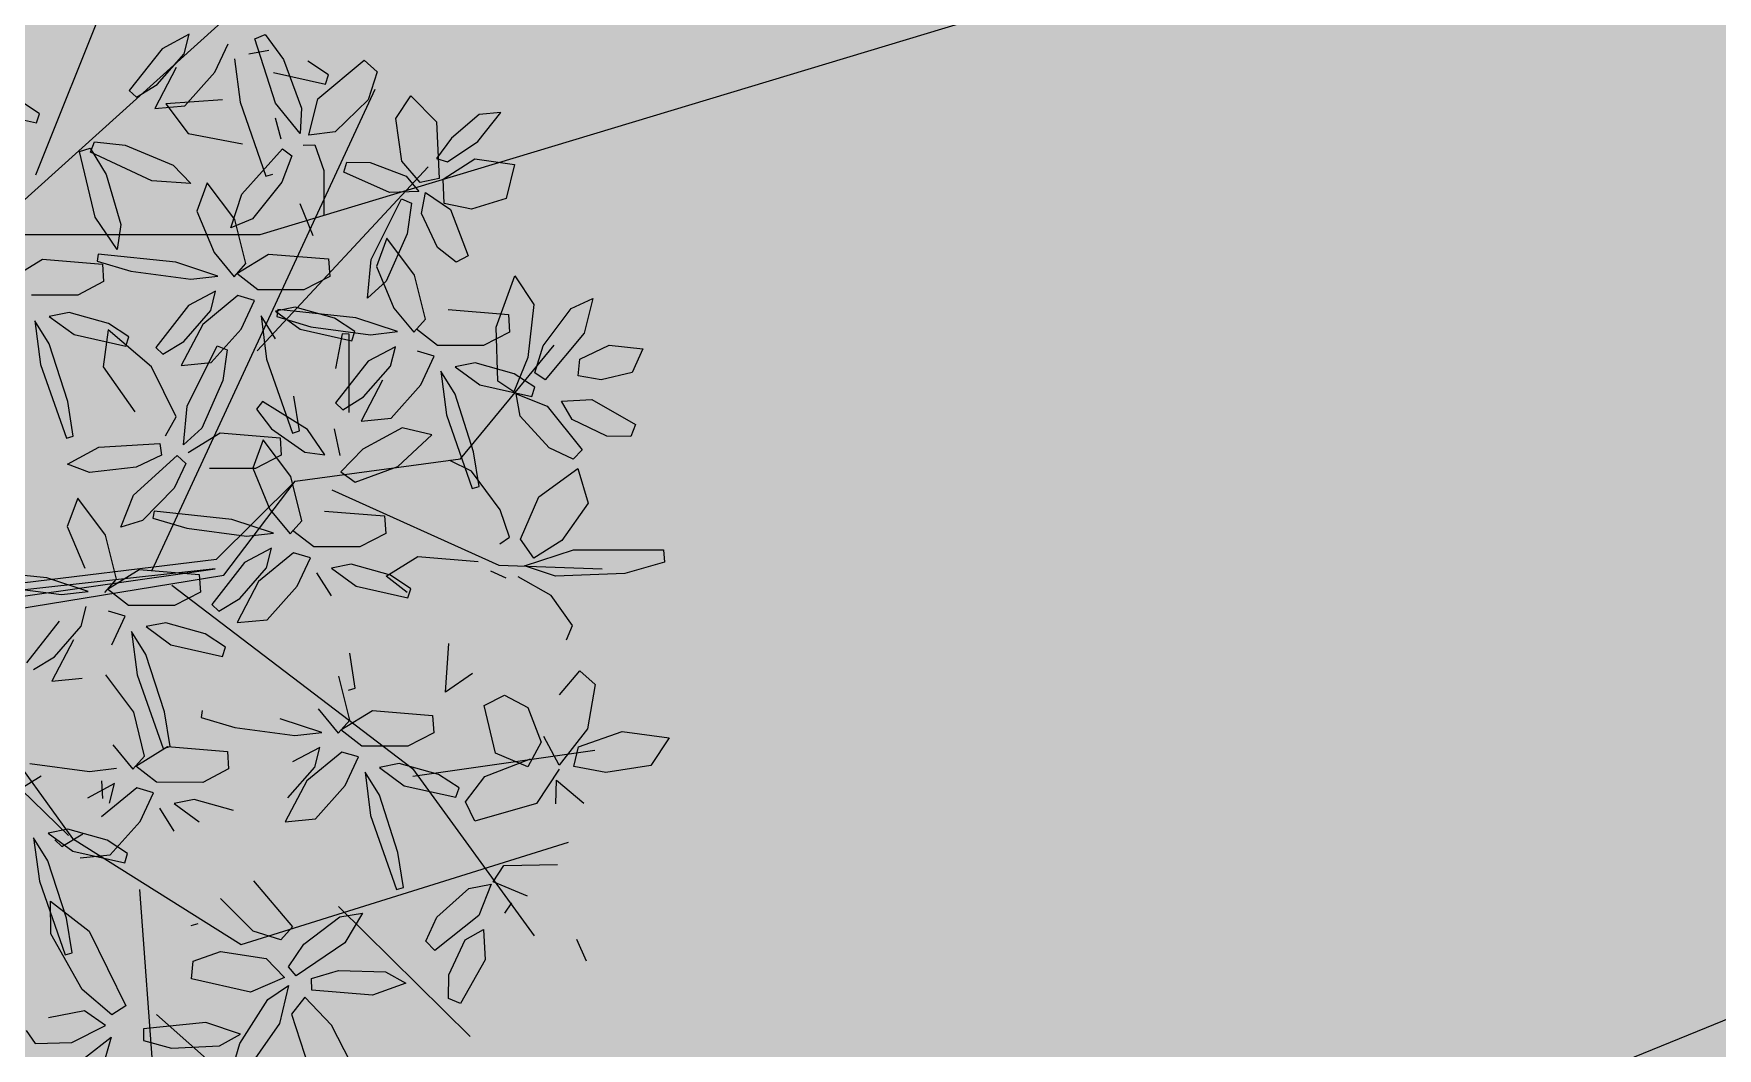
# Model space of a CAD drawing. Header units: inches. Extents: x 218980 to 233865, y 587194 to 599270.
# Drawn here: x 219035.22 to 219045.75, y 587365.35 to 587371.7 of the extents above; entities that cross this region are included whole.
import ezdxf

# ---------------------------------------------------------------- set-up
doc = ezdxf.new("R2010")
doc.units = ezdxf.units.IN
doc.header["$MEASUREMENT"] = 0
doc.linetypes.add('01', pattern=[0])
doc.layers.get('0').update_dxf_attribs({"lineweight": 0})
for name, color, linetype, lineweight in [('Major Contour', 250, 'Continuous', 0), ('Minor Contour', 250, 'Continuous', 0), ('Proposed Urban Design', 250, 'Continuous', 0)]:
    doc.layers.add(name, color=color, linetype=linetype, lineweight=lineweight)
doc.layers.add('Open Space Within Settlement Passive', color=7, linetype='01', lineweight=0, true_color=0xcbe279)

# ---------------------------------------------------------------- blocks, each defined once
blk = doc.blocks.new('tree2')
at = {"color": 44}
for p, q in [((325198.421, 3048395.678), (325198.98, 3048397.077)), ((325197.575, 3048394.824), (325199.687, 3048396.726)), ((325199.149, 3048393.204), (325200.544, 3048396.213)), ((325199.805, 3048394.577), (325200.876, 3048395.727)), ((325201.078, 3048393.9), (325201.664, 3048394.611)), ((325200.044, 3048393.76), (325201.078, 3048393.9)), ((325199.552, 3048393.272), (325200.044, 3048393.76)), ((325199.597, 3048393.173), (325200.044, 3048393.76)), ((325200.273, 3048393.706), (325201.319, 3048393.236)), ((325197.629, 3048393.038), (325199.552, 3048393.272)), ((325197.586, 3048392.932), (325199.543, 3048393.213)), ((325199.543, 3048393.213), (325197.609, 3048393)), ((325197.687, 3048392.859), (325199.597, 3048393.173)), ((325199.273, 3048393.11), (325200.778, 3048391.963)), ((325197.687, 3048392.859), (325198.65, 3048391.525)), ((325197.445, 3048392.685), (325198.626, 3048391.544)), ((325200.78, 3048391.915), (325201.918, 3048392.078)), ((325200.778, 3048391.963), (325201.54, 3048390.915)), ((325198.65, 3048391.525), (325199.705, 3048390.862)), ((325199.705, 3048390.862), (325201.753, 3048391.502)), ((325199.07, 3048391.205), (325199.248, 3048388.777)), ((325200.315, 3048391.099), (325201.138, 3048390.285)), ((325199.176, 3048390.423), (325200.342, 3048389.394))]:
    blk.add_line(p, q, dxfattribs=at)
at = {"color": 60}
for p, q in [((325199.38, 3048396.557), (325199.211, 3048396.466)), ((325199.349, 3048396.435), (325199.38, 3048396.557)), ((325199.791, 3048396.529), (325199.855, 3048396.555)), ((325199.211, 3048396.466), (325199.006, 3048396.205)), ((325199.181, 3048396.242), (325199.349, 3048396.435)), ((325199.541, 3048396.319), (325199.624, 3048396.498)), ((325199.878, 3048396.456), (325199.754, 3048396.432)), ((325199.299, 3048396.348), (325199.165, 3048396.092)), ((325199.353, 3048396.11), (325199.541, 3048396.319)), ((325199.006, 3048396.205), (325199.05, 3048396.163)), ((325199.05, 3048396.163), (325199.181, 3048396.242)), ((325198.445, 3048396.06), (325198.317, 3048396.145)), ((325199.165, 3048396.092), (325199.353, 3048396.11)), ((325199.59, 3048396.146), (325199.235, 3048396.122)), ((325199.235, 3048396.122), (325199.374, 3048395.935)), ((325198.102, 3048396.075), (325198.426, 3048396.002)), ((325198.426, 3048396.002), (325198.445, 3048396.06)), ((325198.764, 3048395.819), (325198.788, 3048395.884)), ((325198.788, 3048395.884), (325198.98, 3048395.862)), ((325198.694, 3048395.823), (325198.76, 3048395.845)), ((325198.792, 3048395.412), (325198.694, 3048395.823)), ((325198.76, 3048395.845), (325198.862, 3048395.68)), ((325199.147, 3048395.64), (325198.764, 3048395.819)), ((325198.98, 3048395.862), (325199.281, 3048395.738)), ((325198.862, 3048395.68), (325198.952, 3048395.367)), ((325198.93, 3048395.211), (325198.792, 3048395.412)), ((325198.952, 3048395.367), (325198.93, 3048395.211)), ((325198.263, 3048395.027), (325198.462, 3048395.149)), ((325198.462, 3048395.149), (325198.838, 3048395.118)), ((325198.811, 3048395.182), (325198.804, 3048395.138)), ((325198.683, 3048394.925), (325198.395, 3048394.925)), ((325198.415, 3048394.763), (325198.45, 3048394.491)), ((325198.505, 3048394.619), (325198.415, 3048394.763)), ((325198.629, 3048394.817), (325198.505, 3048394.792)), ((325198.621, 3048394.26), (325198.505, 3048394.619)), ((325198.655, 3048394.042), (325198.621, 3048394.26))]:
    blk.add_line(p, q, dxfattribs=at)
at = {"color": 62}
for p, q in [((325199.921, 3048396.126), (325199.791, 3048396.529)), ((325199.855, 3048396.555), (325199.97, 3048396.399)), ((325199.664, 3048396.403), (325199.699, 3048396.131)), ((325199.909, 3048396.318), (325200.233, 3048396.245)), ((325199.97, 3048396.399), (325200.084, 3048396.094)), ((325200.252, 3048396.304), (325200.124, 3048396.388)), ((325200.186, 3048396.153), (325200.476, 3048396.394)), ((325200.233, 3048396.245), (325200.252, 3048396.304)), ((325200.476, 3048396.394), (325200.557, 3048396.321)), ((325200.557, 3048396.321), (325200.501, 3048396.147)), ((325199.699, 3048396.131), (325199.861, 3048395.669)), ((325200.075, 3048395.937), (325199.921, 3048396.126)), ((325200.084, 3048396.094), (325200.075, 3048395.937)), ((325200.13, 3048395.926), (325200.186, 3048396.153)), ((325200.501, 3048396.147), (325200.295, 3048395.946)), ((325200.674, 3048396.03), (325200.768, 3048396.171)), ((325200.768, 3048396.171), (325200.929, 3048396.009)), ((325199.956, 3048395.9), (325199.921, 3048396.032)), ((325200.711, 3048395.763), (325200.674, 3048396.03)), ((325200.929, 3048396.009), (325200.944, 3048395.655)), ((325201.194, 3048396.054), (325201.021, 3048395.906)), ((325201.187, 3048395.886), (325201.331, 3048396.067)), ((325201.331, 3048396.067), (325201.194, 3048396.054)), ((325199.374, 3048395.935), (325199.714, 3048395.872)), ((325200.295, 3048395.946), (325200.13, 3048395.926)), ((325201.021, 3048395.906), (325200.928, 3048395.779)), ((325200.997, 3048395.758), (325201.187, 3048395.886)), ((325199.709, 3048395.557), (325199.964, 3048395.84)), ((325200.023, 3048395.796), (325199.961, 3048395.631)), ((325199.964, 3048395.84), (325200.023, 3048395.796)), ((325200.094, 3048395.863), (325200.167, 3048395.866)), ((325200.167, 3048395.866), (325200.223, 3048395.705)), ((325200.928, 3048395.779), (325200.997, 3048395.758)), ((325200.969, 3048395.65), (325201.168, 3048395.777)), ((325201.168, 3048395.777), (325201.417, 3048395.743)), ((325199.281, 3048395.738), (325199.39, 3048395.624)), ((325199.861, 3048395.669), (325199.904, 3048395.682)), ((325200.223, 3048395.705), (325200.224, 3048395.422)), ((325200.348, 3048395.694), (325200.368, 3048395.756)), ((325200.634, 3048395.566), (325200.348, 3048395.694)), ((325200.368, 3048395.756), (325200.514, 3048395.754)), ((325200.514, 3048395.754), (325200.739, 3048395.668)), ((325200.825, 3048395.629), (325200.711, 3048395.763)), ((325200.739, 3048395.668), (325200.818, 3048395.573)), ((325201.417, 3048395.743), (325201.364, 3048395.529)), ((325199.39, 3048395.624), (325199.147, 3048395.64)), ((325199.493, 3048395.628), (325199.428, 3048395.451)), ((325199.666, 3048395.397), (325199.493, 3048395.628)), ((325199.961, 3048395.631), (325199.777, 3048395.403)), ((325200.818, 3048395.573), (325200.634, 3048395.566)), ((325200.944, 3048395.655), (325200.825, 3048395.629)), ((325200.834, 3048395.436), (325200.86, 3048395.567)), ((325200.86, 3048395.567), (325201.016, 3048395.46)), ((325200.975, 3048395.499), (325200.969, 3048395.65)), ((325199.642, 3048395.345), (325199.709, 3048395.557)), ((325200.156, 3048395.296), (325200.074, 3048395.495)), ((325200.519, 3048395.148), (325200.708, 3048395.527)), ((325200.708, 3048395.527), (325200.772, 3048395.501)), ((325200.772, 3048395.501), (325200.745, 3048395.309)), ((325201.146, 3048395.463), (325200.975, 3048395.499)), ((325201.016, 3048395.46), (325201.126, 3048395.171)), ((325201.364, 3048395.529), (325201.146, 3048395.463)), ((325199.428, 3048395.451), (325199.536, 3048395.192)), ((325199.777, 3048395.403), (325199.642, 3048395.345)), ((325199.735, 3048395.122), (325199.666, 3048395.397)), ((325200.935, 3048395.223), (325200.834, 3048395.436)), ((325200.618, 3048395.281), (325200.553, 3048395.103)), ((325200.745, 3048395.309), (325200.613, 3048395.012)), ((325200.791, 3048395.049), (325200.618, 3048395.281)), ((325198.804, 3048395.138), (325199.016, 3048395.075)), ((325199.298, 3048395.13), (325198.811, 3048395.182)), ((325199.536, 3048395.192), (325199.662, 3048395.04)), ((325199.678, 3048395.059), (325199.877, 3048395.182)), ((325199.877, 3048395.182), (325200.253, 3048395.151)), ((325200.253, 3048395.151), (325200.26, 3048395.041)), ((325200.496, 3048394.906), (325200.519, 3048395.148)), ((325201.051, 3048395.13), (325200.935, 3048395.223)), ((325201.126, 3048395.171), (325201.051, 3048395.13)), ((325198.838, 3048395.118), (325198.845, 3048395.009)), ((325199.016, 3048395.075), (325199.39, 3048395.025)), ((325199.559, 3048395.044), (325199.298, 3048395.13)), ((325199.39, 3048395.025), (325199.559, 3048395.044)), ((325199.662, 3048395.04), (325199.735, 3048395.122)), ((325199.81, 3048394.958), (325199.678, 3048395.059)), ((325200.26, 3048395.041), (325200.098, 3048394.957)), ((325200.553, 3048395.103), (325200.661, 3048394.844)), ((325201.302, 3048394.724), (325201.418, 3048395.046)), ((325201.418, 3048395.046), (325201.538, 3048394.866)), ((325198.845, 3048395.009), (325198.683, 3048394.925)), ((325199.546, 3048394.95), (325199.376, 3048394.859)), ((325199.515, 3048394.828), (325199.546, 3048394.95)), ((325200.098, 3048394.957), (325199.81, 3048394.958)), ((325200.613, 3048395.012), (325200.496, 3048394.906)), ((325199.376, 3048394.859), (325199.172, 3048394.598)), ((325199.347, 3048394.635), (325199.515, 3048394.828)), ((325199.684, 3048394.922), (325199.465, 3048394.741)), ((325199.789, 3048394.891), (325199.684, 3048394.922)), ((325199.706, 3048394.712), (325199.789, 3048394.891)), ((325200.044, 3048394.849), (325199.92, 3048394.825)), ((325199.92, 3048394.825), (325200.075, 3048394.711)), ((325199.936, 3048394.834), (325199.929, 3048394.79)), ((325200.423, 3048394.782), (325199.936, 3048394.834)), ((325200.29, 3048394.781), (325200.044, 3048394.849)), ((325201.002, 3048394.834), (325201.378, 3048394.803)), ((325201.538, 3048394.866), (325201.5, 3048394.535)), ((325201.596, 3048394.607), (325201.771, 3048394.841)), ((325201.771, 3048394.841), (325201.906, 3048394.903)), ((325201.906, 3048394.903), (325201.852, 3048394.686)), ((325198.505, 3048394.792), (325198.66, 3048394.678)), ((325198.875, 3048394.748), (325198.629, 3048394.817)), ((325199.003, 3048394.664), (325198.875, 3048394.748)), ((325199.465, 3048394.741), (325199.331, 3048394.485)), ((325199.83, 3048394.796), (325199.865, 3048394.524)), ((325199.92, 3048394.652), (325199.83, 3048394.796)), ((325199.929, 3048394.79), (325200.141, 3048394.727)), ((325200.141, 3048394.727), (325200.515, 3048394.677)), ((325200.418, 3048394.697), (325200.29, 3048394.781)), ((325200.684, 3048394.697), (325200.423, 3048394.782)), ((325201.378, 3048394.803), (325201.385, 3048394.693)), ((325198.66, 3048394.678), (325198.984, 3048394.606)), ((325198.874, 3048394.708), (325198.842, 3048394.476)), ((325199.145, 3048394.476), (325198.874, 3048394.708)), ((325198.984, 3048394.606), (325199.003, 3048394.664)), ((325199.216, 3048394.556), (325199.347, 3048394.635)), ((325199.519, 3048394.503), (325199.706, 3048394.712)), ((325200.075, 3048394.711), (325200.399, 3048394.638)), ((325200.337, 3048394.682), (325200.297, 3048394.465)), ((325200.382, 3048394.68), (325200.337, 3048394.682)), ((325200.399, 3048394.638), (325200.418, 3048394.697)), ((325200.515, 3048394.677), (325200.684, 3048394.697)), ((325201.385, 3048394.693), (325201.223, 3048394.609)), ((325201.852, 3048394.686), (325201.607, 3048394.394)), ((325201.825, 3048394.524), (325202.009, 3048394.611)), ((325202.009, 3048394.611), (325202.219, 3048394.588)), ((325199.172, 3048394.598), (325199.216, 3048394.556)), ((325199.367, 3048394.23), (325199.555, 3048394.608)), ((325199.555, 3048394.608), (325199.619, 3048394.582)), ((325199.619, 3048394.582), (325199.592, 3048394.39)), ((325199.865, 3048394.524), (325200.027, 3048394.062)), ((325200.501, 3048394.511), (325200.297, 3048394.25)), ((325201.543, 3048394.438), (325201.596, 3048394.607)), ((325201.815, 3048394.42), (325201.825, 3048394.524)), ((325202.219, 3048394.588), (325202.153, 3048394.44)), ((325198.45, 3048394.491), (325198.612, 3048394.029)), ((325198.842, 3048394.476), (325199.041, 3048394.194)), ((325199.3, 3048394.163), (325199.145, 3048394.476)), ((325199.331, 3048394.485), (325199.519, 3048394.503)), ((325201.607, 3048394.394), (325201.543, 3048394.438)), ((325201.959, 3048394.394), (325201.815, 3048394.42)), ((325202.153, 3048394.44), (325201.959, 3048394.394)), ((325199.592, 3048394.39), (325199.46, 3048394.093)), ((325199.344, 3048393.988), (325199.367, 3048394.23)), ((325199.839, 3048394.26), (325199.802, 3048394.212)), ((325199.802, 3048394.212), (325199.895, 3048394.089)), ((325200.12, 3048394.084), (325199.839, 3048394.26)), ((325200.07, 3048394.075), (325200.035, 3048394.293)), ((325200.297, 3048394.25), (325200.341, 3048394.208)), ((325201.71, 3048394.261), (325201.9, 3048394.271)), ((325201.9, 3048394.271), (325202.173, 3048394.116)), ((325199.233, 3048394.045), (325199.3, 3048394.163)), ((325199.46, 3048394.093), (325199.344, 3048393.988)), ((325199.895, 3048394.089), (325200.104, 3048393.943)), ((325202.173, 3048394.116), (325202.143, 3048394.041)), ((325198.612, 3048394.029), (325198.655, 3048394.042)), ((325198.816, 3048393.973), (325199.196, 3048393.996)), ((325199.196, 3048393.996), (325199.207, 3048393.923)), ((325199.375, 3048393.941), (325199.574, 3048394.063)), ((325199.574, 3048394.063), (325199.95, 3048394.032)), ((325199.843, 3048394.02), (325199.778, 3048393.842)), ((325200.016, 3048393.789), (325199.843, 3048394.02)), ((325199.95, 3048394.032), (325199.957, 3048393.923)), ((325200.027, 3048394.062), (325200.07, 3048394.075)), ((325202.143, 3048394.041), (325201.993, 3048394.043)), ((325198.62, 3048393.868), (325198.816, 3048393.973)), ((325199.033, 3048393.673), (325199.305, 3048393.921)), ((325199.207, 3048393.923), (325199.048, 3048393.848)), ((325199.305, 3048393.921), (325199.36, 3048393.872)), ((325199.957, 3048393.923), (325199.795, 3048393.839)), ((325198.757, 3048393.815), (325198.62, 3048393.868)), ((325199.048, 3048393.848), (325198.757, 3048393.815)), ((325199.36, 3048393.872), (325199.287, 3048393.717)), ((325199.795, 3048393.839), (325199.507, 3048393.839)), ((325198.952, 3048393.473), (325199.033, 3048393.673)), ((325199.287, 3048393.717), (325199.089, 3048393.515)), ((325198.683, 3048393.654), (325198.618, 3048393.476)), ((325198.857, 3048393.422), (325198.683, 3048393.654)), ((325199.161, 3048393.574), (325199.154, 3048393.529)), ((325199.648, 3048393.521), (325199.161, 3048393.574)), ((325198.618, 3048393.476), (325198.727, 3048393.217)), ((325199.089, 3048393.515), (325198.952, 3048393.473)), ((325199.154, 3048393.529), (325199.366, 3048393.467)), ((325199.366, 3048393.467), (325199.74, 3048393.417)), ((325198.926, 3048393.147), (325198.857, 3048393.422)), ((325198.489, 3048393.155), (325198.002, 3048393.207)), ((325198.749, 3048393.07), (325198.489, 3048393.155)), ((325198.852, 3048393.065), (325198.926, 3048393.147)), ((325198.869, 3048393.085), (325199.068, 3048393.207)), ((325199.068, 3048393.207), (325199.444, 3048393.176)), ((325199.444, 3048393.176), (325199.451, 3048393.067)), ((325198.207, 3048393.1), (325198.581, 3048393.051)), ((325198.581, 3048393.051), (325198.749, 3048393.07)), ((325199.001, 3048392.983), (325198.869, 3048393.085)), ((325199.451, 3048393.067), (325199.289, 3048392.983)), ((325198.705, 3048392.853), (325198.737, 3048392.976)), ((325198.98, 3048392.916), (325198.875, 3048392.947)), ((325199.289, 3048392.983), (325199.001, 3048392.983)), ((325198.897, 3048392.737), (325198.98, 3048392.916)), ((325199.02, 3048392.821), (325199.056, 3048392.549)), ((325199.11, 3048392.677), (325199.02, 3048392.821)), ((325199.235, 3048392.875), (325199.111, 3048392.851))]:
    blk.add_line(p, q, dxfattribs=at)
at = {"color": 64}
for p, q in [((325200.86, 3048394.774), (325200.791, 3048395.049)), ((325200.661, 3048394.844), (325200.786, 3048394.692)), ((325200.786, 3048394.692), (325200.86, 3048394.774)), ((325201.311, 3048394.387), (325201.302, 3048394.724)), ((325200.381, 3048394.191), (325200.382, 3048394.68)), ((325200.935, 3048394.61), (325200.803, 3048394.711)), ((325200.671, 3048394.602), (325200.501, 3048394.511)), ((325200.64, 3048394.48), (325200.671, 3048394.602)), ((325200.914, 3048394.543), (325200.809, 3048394.574)), ((325200.831, 3048394.364), (325200.914, 3048394.543)), ((325201.223, 3048394.609), (325200.935, 3048394.61)), ((325201.5, 3048394.535), (325201.412, 3048394.319)), ((325200.472, 3048394.288), (325200.64, 3048394.48)), ((325200.955, 3048394.448), (325200.99, 3048394.176)), ((325201.045, 3048394.304), (325200.955, 3048394.448)), ((325201.169, 3048394.501), (325201.045, 3048394.477)), ((325201.045, 3048394.477), (325201.2, 3048394.363)), ((325201.415, 3048394.433), (325201.169, 3048394.501)), ((325201.543, 3048394.349), (325201.415, 3048394.433)), ((325200.59, 3048394.393), (325200.456, 3048394.137)), ((325200.644, 3048394.155), (325200.831, 3048394.364)), ((325201.16, 3048393.945), (325201.045, 3048394.304)), ((325201.2, 3048394.363), (325201.524, 3048394.291)), ((325201.412, 3048394.319), (325201.311, 3048394.387)), ((325201.427, 3048394.308), (325201.621, 3048394.23)), ((325201.452, 3048394.168), (325201.427, 3048394.308)), ((325201.524, 3048394.291), (325201.543, 3048394.349)), ((325200.341, 3048394.208), (325200.472, 3048394.288)), ((325201.621, 3048394.23), (325201.84, 3048393.956)), ((325201.776, 3048394.146), (325201.71, 3048394.261)), ((325200.229, 3048393.925), (325200.12, 3048394.084)), ((325200.287, 3048394.088), (325200.324, 3048393.922)), ((325200.456, 3048394.137), (325200.644, 3048394.155)), ((325200.714, 3048394.095), (325200.468, 3048393.961)), ((325200.898, 3048394.05), (325200.714, 3048394.095)), ((325200.99, 3048394.176), (325201.152, 3048393.714)), ((325201.634, 3048393.969), (325201.452, 3048394.168)), ((325201.993, 3048394.043), (325201.776, 3048394.146)), ((325200.686, 3048393.852), (325200.898, 3048394.05)), ((325200.104, 3048393.943), (325200.229, 3048393.925)), ((325200.468, 3048393.961), (325200.33, 3048393.82)), ((325201.146, 3048393.824), (325201.012, 3048393.891)), ((325201.195, 3048393.727), (325201.16, 3048393.945)), ((325201.783, 3048393.898), (325201.634, 3048393.969)), ((325201.84, 3048393.956), (325201.783, 3048393.898)), ((325199.778, 3048393.842), (325199.886, 3048393.583)), ((325200.085, 3048393.513), (325200.016, 3048393.789)), ((325200.33, 3048393.82), (325200.419, 3048393.755)), ((325200.419, 3048393.755), (325200.686, 3048393.852)), ((325201.326, 3048393.582), (325201.146, 3048393.824)), ((325201.569, 3048393.663), (325201.813, 3048393.839)), ((325201.813, 3048393.839), (325201.877, 3048393.622)), ((325201.152, 3048393.714), (325201.195, 3048393.727)), ((325201.453, 3048393.397), (325201.569, 3048393.663)), ((325199.886, 3048393.583), (325200.012, 3048393.431)), ((325200.227, 3048393.573), (325200.603, 3048393.543)), ((325201.384, 3048393.41), (325201.326, 3048393.582)), ((325201.877, 3048393.622), (325201.712, 3048393.389)), ((325199.909, 3048393.436), (325199.648, 3048393.521)), ((325200.012, 3048393.431), (325200.085, 3048393.513)), ((325200.603, 3048393.543), (325200.61, 3048393.433)), ((325199.74, 3048393.417), (325199.909, 3048393.436)), ((325200.16, 3048393.349), (325200.028, 3048393.451)), ((325200.448, 3048393.349), (325200.16, 3048393.349)), ((325200.61, 3048393.433), (325200.448, 3048393.349)), ((325201.324, 3048393.369), (325201.384, 3048393.41)), ((325201.537, 3048393.279), (325201.453, 3048393.397)), ((325201.712, 3048393.389), (325201.537, 3048393.279)), ((325199.727, 3048393.251), (325199.522, 3048392.99)), ((325199.896, 3048393.342), (325199.727, 3048393.251)), ((325200.034, 3048393.313), (325199.815, 3048393.133)), ((325199.865, 3048393.219), (325199.896, 3048393.342)), ((325200.139, 3048393.282), (325200.034, 3048393.313)), ((325200.056, 3048393.103), (325200.139, 3048393.282)), ((325200.394, 3048393.241), (325200.27, 3048393.217)), ((325200.64, 3048393.172), (325200.394, 3048393.241)), ((325200.613, 3048393.167), (325200.812, 3048393.29)), ((325200.812, 3048393.29), (325201.188, 3048393.259)), ((325201.479, 3048393.231), (325201.785, 3048393.33)), ((325201.785, 3048393.33), (325202.349, 3048393.33)), ((325202.354, 3048393.253), (325202.107, 3048393.184)), ((325202.349, 3048393.33), (325202.354, 3048393.253)), ((325199.697, 3048393.027), (325199.865, 3048393.219)), ((325200.27, 3048393.043), (325200.18, 3048393.187)), ((325200.27, 3048393.217), (325200.425, 3048393.103)), ((325200.745, 3048393.065), (325200.613, 3048393.167)), ((325200.768, 3048393.088), (325200.64, 3048393.172)), ((325201.266, 3048393.2), (325201.362, 3048393.156)), ((325201.319, 3048393.236), (325201.964, 3048393.213)), ((325201.645, 3048393.046), (325201.438, 3048393.162)), ((325201.673, 3048393.167), (325201.479, 3048393.231)), ((325202.107, 3048393.184), (325201.673, 3048393.167)), ((325199.815, 3048393.133), (325199.681, 3048392.876)), ((325199.869, 3048392.894), (325200.056, 3048393.103)), ((325200.425, 3048393.103), (325200.749, 3048393.03)), ((325200.749, 3048393.03), (325200.768, 3048393.088)), ((325201.778, 3048392.857), (325201.645, 3048393.046)), ((325199.522, 3048392.99), (325199.566, 3048392.948)), ((325199.566, 3048392.948), (325199.697, 3048393.027)), ((325198.567, 3048392.885), (325198.362, 3048392.623)), ((325198.538, 3048392.661), (325198.705, 3048392.853)), ((325199.111, 3048392.851), (325199.266, 3048392.736)), ((325199.48, 3048392.806), (325199.235, 3048392.875)), ((325199.681, 3048392.876), (325199.869, 3048392.894)), ((325201.741, 3048392.767), (325201.778, 3048392.857)), ((325198.656, 3048392.767), (325198.522, 3048392.51)), ((325199.266, 3048392.736), (325199.59, 3048392.664)), ((325199.608, 3048392.722), (325199.48, 3048392.806)), ((325199.59, 3048392.664), (325199.608, 3048392.722)), ((325198.407, 3048392.582), (325198.538, 3048392.661)), ((325199.226, 3048392.318), (325199.11, 3048392.677)), ((325198.522, 3048392.51), (325198.71, 3048392.528)), ((325199.034, 3048392.316), (325198.86, 3048392.548)), ((325199.056, 3048392.549), (325199.218, 3048392.087)), ((325201.697, 3048392.424), (325201.825, 3048392.574)), ((325201.825, 3048392.574), (325201.92, 3048392.489)), ((325201.354, 3048392.421), (325201.5, 3048392.345)), ((325201.92, 3048392.489), (325201.872, 3048392.212)), ((325199.102, 3048392.041), (325199.034, 3048392.316)), ((325199.261, 3048392.1), (325199.226, 3048392.318)), ((325199.462, 3048392.326), (325199.455, 3048392.282)), ((325199.455, 3048392.282), (325199.667, 3048392.219)), ((325199.667, 3048392.219), (325200.041, 3048392.17)), ((325201.817, 3048392.099), (325202.09, 3048392.194)), ((325202.09, 3048392.194), (325202.384, 3048392.155)), ((325198.903, 3048392.111), (325199.029, 3048391.959)), ((325199.046, 3048391.978), (325199.245, 3048392.101)), ((325199.218, 3048392.087), (325199.261, 3048392.1)), ((325199.245, 3048392.101), (325199.62, 3048392.07)), ((325202.384, 3048392.155), (325202.269, 3048391.982)), ((325198.383, 3048391.994), (325198.757, 3048391.944)), ((325199.029, 3048391.959), (325199.102, 3048392.041)), ((325199.177, 3048391.877), (325199.046, 3048391.978)), ((325199.62, 3048392.07), (325199.627, 3048391.96)), ((325202.269, 3048391.982), (325201.987, 3048391.938)), ((325198.256, 3048391.793), (325198.455, 3048391.916)), ((325198.757, 3048391.944), (325198.926, 3048391.964)), ((325198.831, 3048391.885), (325198.838, 3048391.775)), ((325199.466, 3048391.876), (325199.177, 3048391.877)), ((325199.627, 3048391.96), (325199.466, 3048391.876)), ((325198.914, 3048391.869), (325198.744, 3048391.778)), ((325199.052, 3048391.841), (325198.832, 3048391.66)), ((325198.882, 3048391.747), (325198.914, 3048391.869)), ((325199.157, 3048391.81), (325199.052, 3048391.841)), ((325199.074, 3048391.631), (325199.157, 3048391.81)), ((325199.412, 3048391.768), (325199.287, 3048391.744)), ((325199.657, 3048391.7), (325199.412, 3048391.768)), ((325199.287, 3048391.571), (325199.197, 3048391.715)), ((325199.287, 3048391.744), (325199.443, 3048391.63)), ((325198.622, 3048391.583), (325198.498, 3048391.559)), ((325198.498, 3048391.559), (325198.653, 3048391.445)), ((325198.868, 3048391.515), (325198.622, 3048391.583)), ((325198.887, 3048391.422), (325199.074, 3048391.631)), ((325198.407, 3048391.53), (325198.443, 3048391.258)), ((325198.497, 3048391.386), (325198.407, 3048391.53)), ((325198.539, 3048391.517), (325198.584, 3048391.475)), ((325198.584, 3048391.475), (325198.715, 3048391.555)), ((325198.995, 3048391.431), (325198.868, 3048391.515)), ((325198.653, 3048391.445), (325198.977, 3048391.372)), ((325198.698, 3048391.404), (325198.887, 3048391.422)), ((325198.977, 3048391.372), (325198.995, 3048391.431))]:
    blk.add_line(p, q, dxfattribs=at)
at = {"color": 66}
for p, q in [((325200.985, 3048392.441), (325201.006, 3048392.746)), ((325200.42, 3048392.466), (325200.386, 3048392.684)), ((325200.386, 3048392.266), (325200.317, 3048392.541)), ((325201.153, 3048392.557), (325200.985, 3048392.441)), ((325200.377, 3048392.453), (325200.42, 3048392.466)), ((325201.227, 3048392.357), (325201.354, 3048392.421)), ((325200.187, 3048392.336), (325200.313, 3048392.184)), ((325200.329, 3048392.204), (325200.528, 3048392.326)), ((325200.528, 3048392.326), (325200.904, 3048392.295)), ((325200.904, 3048392.295), (325200.911, 3048392.186)), ((325201.298, 3048392.058), (325201.227, 3048392.357)), ((325201.5, 3048392.345), (325201.582, 3048392.128)), ((325200.21, 3048392.189), (325199.949, 3048392.274)), ((325200.041, 3048392.17), (325200.21, 3048392.189)), ((325200.313, 3048392.184), (325200.386, 3048392.266)), ((325200.461, 3048392.102), (325200.329, 3048392.204)), ((325201.872, 3048392.212), (325201.696, 3048391.983)), ((325200.197, 3048392.095), (325200.027, 3048392.004)), ((325200.166, 3048391.972), (325200.197, 3048392.095)), ((325200.749, 3048392.102), (325200.461, 3048392.102)), ((325200.911, 3048392.186), (325200.749, 3048392.102)), ((325201.582, 3048392.128), (325201.5, 3048391.974)), ((325201.696, 3048391.983), (325201.6, 3048392.164)), ((325201.788, 3048391.975), (325201.817, 3048392.099)), ((325200.335, 3048392.066), (325200.116, 3048391.886)), ((325200.44, 3048392.035), (325200.335, 3048392.066)), ((325200.357, 3048391.856), (325200.44, 3048392.035)), ((325200.695, 3048391.994), (325200.571, 3048391.97)), ((325200.941, 3048391.925), (325200.695, 3048391.994)), ((325201.231, 3048391.912), (325201.517, 3048392.023)), ((325201.5, 3048391.974), (325201.298, 3048392.058)), ((325200.116, 3048391.886), (325199.982, 3048391.629)), ((325199.998, 3048391.78), (325200.166, 3048391.972)), ((325200.481, 3048391.94), (325200.516, 3048391.668)), ((325200.571, 3048391.796), (325200.481, 3048391.94)), ((325200.571, 3048391.97), (325200.726, 3048391.855)), ((325201.069, 3048391.841), (325200.941, 3048391.925)), ((325201.109, 3048391.754), (325201.231, 3048391.912)), ((325201.695, 3048391.959), (325201.554, 3048391.743)), ((325201.674, 3048391.741), (325201.678, 3048391.89)), ((325201.678, 3048391.89), (325201.849, 3048391.746)), ((325201.987, 3048391.938), (325201.788, 3048391.975)), ((325200.17, 3048391.647), (325200.357, 3048391.856)), ((325200.686, 3048391.437), (325200.571, 3048391.796)), ((325200.726, 3048391.855), (325201.05, 3048391.783)), ((325201.05, 3048391.783), (325201.069, 3048391.841)), ((325200.516, 3048391.668), (325200.678, 3048391.206)), ((325201.167, 3048391.633), (325201.109, 3048391.754)), ((325201.554, 3048391.743), (325201.167, 3048391.633)), ((325199.982, 3048391.629), (325200.17, 3048391.647)), ((325198.613, 3048391.027), (325198.497, 3048391.386)), ((325200.721, 3048391.219), (325200.686, 3048391.437)), ((325201.282, 3048391.253), (325201.35, 3048391.355)), ((325201.35, 3048391.355), (325201.686, 3048391.363)), ((325198.443, 3048391.258), (325198.605, 3048390.796)), ((325201.497, 3048391.165), (325201.282, 3048391.253)), ((325200.678, 3048391.206), (325200.721, 3048391.219)), ((325200.931, 3048391.032), (325201.13, 3048391.213)), ((325201.13, 3048391.213), (325201.27, 3048391.239)), ((325201.27, 3048391.239), (325201.192, 3048391.044)), ((325198.512, 3048391.133), (325198.754, 3048390.945)), ((325198.515, 3048390.929), (325198.512, 3048391.133)), ((325200.861, 3048390.883), (325200.931, 3048391.032)), ((325201.192, 3048391.044), (325200.918, 3048390.825)), ((325201.356, 3048391.058), (325201.4, 3048391.122)), ((325198.712, 3048390.58), (325198.515, 3048390.929)), ((325198.648, 3048390.809), (325198.613, 3048391.027)), ((325198.754, 3048390.945), (325198.985, 3048390.477)), ((325199.394, 3048390.981), (325199.437, 3048390.994)), ((325201.108, 3048390.89), (325201.223, 3048390.956)), ((325201.223, 3048390.956), (325201.233, 3048390.765)), ((325200.918, 3048390.825), (325200.861, 3048390.883)), ((325201.005, 3048390.672), (325201.108, 3048390.89)), ((325201.803, 3048390.894), (325201.865, 3048390.759)), ((325198.605, 3048390.796), (325198.648, 3048390.809)), ((325198.896, 3048390.421), (325198.712, 3048390.58)), ((325198.725, 3048390.447), (325198.501, 3048390.403)), ((325198.858, 3048390.354), (325198.725, 3048390.447)), ((325198.985, 3048390.477), (325198.896, 3048390.421)), ((325198.361, 3048390.323), (325198.416, 3048390.243)), ((325198.647, 3048390.248), (325198.858, 3048390.354)), ((325198.416, 3048390.243), (325198.647, 3048390.248)), ((325198.731, 3048390.157), (325198.893, 3048390.282))]:
    blk.add_line(p, q, dxfattribs=at)
at = {"color": 68}
for p, q in [((325199.783, 3048391.26), (325200.027, 3048390.972)), ((325199.781, 3048390.945), (325199.577, 3048391.149)), ((325200.098, 3048390.864), (325200.323, 3048391.035)), ((325200.323, 3048391.035), (325200.464, 3048391.058)), ((325200.464, 3048391.058), (325200.355, 3048390.872)), ((325199.955, 3048390.89), (325199.781, 3048390.945)), ((325200.027, 3048390.972), (325199.955, 3048390.89)), ((325200.003, 3048390.721), (325200.098, 3048390.864)), ((325200.355, 3048390.872), (325200.05, 3048390.665)), ((325199.396, 3048390.647), (325199.405, 3048390.757)), ((325199.405, 3048390.757), (325199.577, 3048390.817)), ((325199.577, 3048390.817), (325199.862, 3048390.775)), ((325199.862, 3048390.775), (325199.978, 3048390.656)), ((325200.05, 3048390.665), (325200.003, 3048390.721)), ((325201.233, 3048390.765), (325201.078, 3048390.492)), ((325199.764, 3048390.563), (325199.396, 3048390.647)), ((325199.978, 3048390.656), (325199.764, 3048390.563)), ((325200.146, 3048390.649), (325200.315, 3048390.7)), ((325200.147, 3048390.576), (325200.146, 3048390.649)), ((325200.315, 3048390.7), (325200.608, 3048390.691)), ((325200.736, 3048390.619), (325200.527, 3048390.544)), ((325200.608, 3048390.691), (325200.736, 3048390.619)), ((325201.003, 3048390.523), (325201.005, 3048390.672)), ((325199.698, 3048390.242), (325199.872, 3048390.517)), ((325199.872, 3048390.517), (325200.002, 3048390.605)), ((325200.002, 3048390.605), (325199.945, 3048390.368)), ((325200.104, 3048390.532), (325200.021, 3048390.425)), ((325200.272, 3048390.357), (325200.104, 3048390.532)), ((325200.527, 3048390.544), (325200.147, 3048390.576)), ((325201.078, 3048390.492), (325201.003, 3048390.523)), ((325200.021, 3048390.425), (325200.129, 3048390.093)), ((325199.485, 3048390.373), (325199.094, 3048390.334)), ((325199.094, 3048390.334), (325199.094, 3048390.261)), ((325199.701, 3048390.301), (325199.485, 3048390.373)), ((325199.571, 3048390.227), (325199.701, 3048390.301)), ((325199.945, 3048390.368), (325199.704, 3048390.021)), ((325200.429, 3048390.049), (325200.272, 3048390.357)), ((325198.893, 3048390.282), (325198.804, 3048389.973)), ((325199.094, 3048390.261), (325199.269, 3048390.213)), ((325199.269, 3048390.213), (325199.571, 3048390.227)), ((325199.644, 3048390.056), (325199.698, 3048390.242))]:
    blk.add_line(p, q, dxfattribs=at)

msp = doc.modelspace()

# ---------------------------------------------------------------- hatches: boundary and pattern name
at = {"layer": 'Open Space Within Settlement Passive'}
h = msp.add_hatch(color=256, dxfattribs=at)
h.dxf.hatch_style = 1
h.paths.add_polyline_path([(219038.837, 587384.825), (219045.874, 587380.495), (219063.52, 587353.383), (219061.423, 587347.7), (219038.086, 587359.082), (219026.788, 587368.102)])

# ---------------------------------------------------------------- linework, layer by layer
at = {"layer": 'Major Contour', "elevation": 2800}
msp.add_lwpolyline([(219027.182, 587367.789), (219033.449, 587364.883), (219035.712, 587364.736), (219043.034, 587365.024), (219045.121, 587365.248), (219048.582, 587366.658), (219054.053, 587366.623), (219058.507, 587367.821), (219062.563, 587368.887), (219064.589, 587369.306), (219068.042, 587367.668), (219071.799, 587367.854), (219074.634, 587368), (219076.851, 587368.193), (219084.595, 587368.175), (219088.525, 587369.574), (219091.413, 587372.562), (219100.683, 587377.138), (219101.704, 587378.641), (219102.682, 587380.418)], dxfattribs=at)
at = {"layer": 'Minor Contour'}
msp.add_lwpolyline([(219019.285, 587374.094), (219024.712, 587372.101), (219030.212, 587370.439), (219036.635, 587370.439), (219041.536, 587371.92), (219048.245, 587372.517), (219055.777, 587371.095), (219061.643, 587373.243), (219064.939, 587373.817), (219067.998, 587372.448), (219069.738, 587372.1), (219071.181, 587371.987), (219072.473, 587372.155), (219075.518, 587372.995), (219077.693, 587372.99), (219081.006, 587374.169), (219085.336, 587373.917), (219089.146, 587374.229), (219092.269, 587375.413), (219095.104, 587376.661), (219098.826, 587379.187), (219100.813, 587380.893)], dxfattribs=at)

# ---------------------------------------------------------------- block references
at = {"layer": 'Proposed Urban Design'}
msp.add_blockref('tree2', (-106163.19, -2461024.864), dxfattribs=at)

doc.saveas('drawing.dxf')
